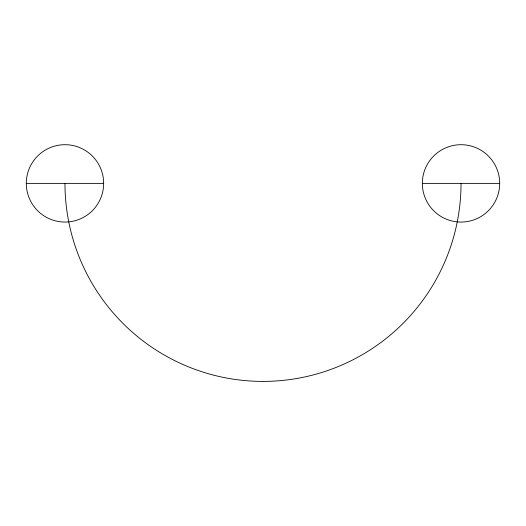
<?xml version="1.0" encoding="UTF-8"?>
<svg xmlns="http://www.w3.org/2000/svg" width="526" height="526" viewBox="0 0 526 526"><rect width="100%" height="100%" fill="white"/><g stroke="black" fill="none" stroke-linecap="round" stroke-linejoin="round"><path stroke-width="0.79" d="M26.3 183.377L103.655 183.377A38.674 38.674 0 0 1 45.637 216.876A38.674 38.674 0 0 1 45.637 149.884A38.674 38.674 0 0 1 103.655 183.377M422.345 183.377L499.7 183.377A38.674 38.674 0 0 0 441.682 149.884A38.674 38.674 0 0 0 441.682 216.876A38.674 38.674 0 0 0 499.7 183.377M461.026 183.377A198.026 198.026 0 0 1 263 381.403A198.026 198.026 0 0 1 64.974 183.377"/></g></svg>
